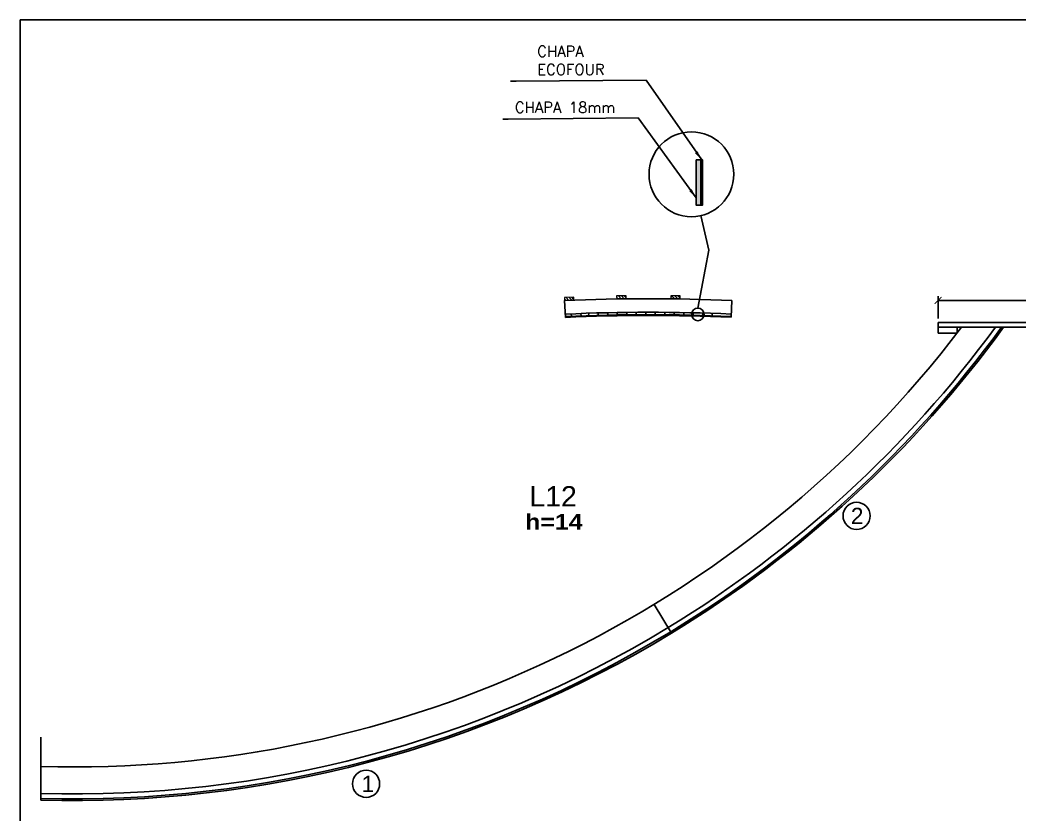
# Model space of a CAD drawing. Extents: x 1894 to 8661, y -614 to 3008.
# Drawn here: x 7338 to 8075, y 1243 to 1829 of the extents above; entities that cross this region are included whole.
import ezdxf
from ezdxf.enums import TextEntityAlignment as Align

# ---------------------------------------------------------------- set-up
doc = ezdxf.new("R2010")
doc.units = 0
doc.header["$PDMODE"] = 34
doc.layers.add('00 - FELIPE', color=6, linetype='Continuous', plot=False)
for name, color, linetype in [('COTA', 241, 'Continuous'), ('Cota Seção (2x)', 4, 'Continuous'), ('MTH-FACE-VIGA', 7, 'Continuous'), ('MTH-TIT1-VIGA', 5, 'Continuous'), ('MTH-TXT-NEGRITO', 5, 'Continuous'), ('Painéis', 200, 'Continuous'), ('Romaneio', 10, 'Continuous')]:
    doc.layers.add(name, color=color, linetype=linetype)
doc.layers.add('Hachura', color=251, linetype='Continuous', lineweight=9)
doc.layers.add('Madeira', color=126, linetype='Continuous', lineweight=18)
doc.styles.add('ARIAL', font='arial.ttf')
doc.styles.add('COTA TECNICA', font='techl___.ttf', dxfattribs={"height": 10})
doc.styles.add('ROMANS', font='romans.shx')
doc.styles.add('TQS_ARIAL', font='arial.ttf')
doc.styles.add('TQS_ARIAL_BLACK', font='ariblk.ttf')
doc.dimstyles.new('Cota Seção (2x)', dxfattribs={"dimtxt": 7, "dimasz": 5, "dimexe": 3, "dimexo": 3, "dimgap": 2, "dimtad": 3, "dimdec": 1, "dimlfac": 0.5, "dimzin": 12, "dimdsep": 46, "dimtxsty": 'ROMANS', "dimblk": 'ARCHTICK', "dimcen": 0, "dimclrd": 4, "dimclre": 4, "dimclrt": 1, "dimadec": 1, "dimazin": 3, "dimtfac": 1, "dimtdec": 1, "dimtmove": 0, "dimatfit": 3, "dimldrblk": 'OBLIQUE', "dimfxl": 1, "dimtolj": 1, "dimtzin": 12, "dimarcsym": 0})
doc.dimstyles.new('PAINEL', dxfattribs={"dimtxt": 10, "dimasz": 3, "dimexe": 3, "dimexo": 3, "dimgap": 3, "dimtad": 1, "dimdec": 1, "dimzin": 12, "dimdsep": 46, "dimtxsty": 'COTA TECNICA', "dimblk1": 'OBLIQUE', "dimblk2": 'OBLIQUE', "dimsah": 1, "dimcen": 0.9, "dimclrd": 4, "dimclre": 4, "dimclrt": 240, "dimadec": 1, "dimazin": 3, "dimtfac": 1, "dimtdec": 1, "dimtmove": 0, "dimatfit": 3, "dimfxl": 1, "dimtolj": 1, "dimtzin": 12, "dimarcsym": 0})

# ---------------------------------------------------------------- blocks, each defined once
blk = doc.blocks.new('_ArchTick')
at = {"color": 0, "linetype": 'ByBlock', "const_width": 0.15}
blk.add_lwpolyline([(-0.5, -0.5), (0.5, 0.5)], dxfattribs=at)
blk = doc.blocks.new('*D419')
at = {"layer": 'COTA', "color": 4, "lineweight": -2, "transparency": 16777216}
for p, q in [((8014.71, 1608.6), (8014.71, 1624.86)), ((8252.99, 1608.6), (8252.99, 1624.86)), ((8252.99, 1621.86), (8014.71, 1621.86))]:
    blk.add_line(p, q, dxfattribs=at)
at = {"layer": 'Defpoints', "color": 0, "transparency": 16777216}
for p in [(8014.71, 1621.86), (8014.71, 1605.6), (8252.99, 1605.6)]:
    blk.add_point(p, dxfattribs=at)
at = {"layer": 'COTA', "color": 4, "lineweight": -2, "transparency": 16777216, "xscale": 5, "yscale": 5, "zscale": 5, "rotation": 180}
blk.add_blockref('_ArchTick', (8014.71, 1621.86), dxfattribs=at)
at = {"layer": 'COTA', "color": 4, "lineweight": -2, "transparency": 16777216, "xscale": 5, "yscale": 5, "zscale": 5}
blk.add_blockref('_ArchTick', (8252.99, 1621.86), dxfattribs=at)
at = {"layer": 'COTA', "color": 1, "transparency": 16777216, "insert": (8133.85, 1627.36), "char_height": 7, "attachment_point": 5, "style": 'ROMANS'}
blk.add_mtext('\\A1;119.1', dxfattribs=at)
blk = doc.blocks.new('_Oblique')
at = {"color": 0, "linetype": 'ByBlock', "lineweight": -2}
blk.add_line((-0.5, -0.5), (0.5, 0.5), dxfattribs=at)

msp = doc.modelspace()

# ---------------------------------------------------------------- hatches: boundary and pattern name
at = {"layer": 'Hachura'}
h = msp.add_hatch(color=256, dxfattribs=at)
h.dxf.hatch_style = 1
h.paths.add_polyline_path([(7836.22, 1725.44), (7839.82, 1725.44), (7839.82, 1692.12), (7836.22, 1692.12)])
h = msp.add_hatch(dxfattribs=at)
h.set_pattern_fill('ANSI31', color=256, scale=0.5, angle=267.47985, style=0)
h.set_pattern_definition([(312.479846, (30587.8255, -7610.3886), (1.17080495, 1.07208769), [])])
h.paths.add_polyline_path([(7746.18, 1622), (7746.08, 1624.2), (7739.09, 1623.89), (7739.19, 1621.69)])
h = msp.add_hatch(dxfattribs=at)
h.set_pattern_fill('ANSI31', color=256, scale=0.5, angle=269.16676, style=0)
h.set_pattern_definition([(314.1667616, (30811.3161, -6940.0488), (1.13873744, 1.10608918), [])])
h.paths.add_polyline_path([(7784.68, 1622.99), (7784.64, 1625.19), (7777.65, 1625.09), (7777.68, 1622.89)])
h = msp.add_hatch(dxfattribs=at)
h.set_pattern_fill('ANSI31', color=256, scale=0.5, angle=270.81463, style=0)
h.set_pattern_definition([(315.81463, (31008.2663, -6279.114), (1.10645896, 1.13837815), [])])
h.paths.add_polyline_path([(7824.52, 1622.9), (7824.55, 1625.1), (7817.55, 1625.2), (7817.52, 1623)])

# ---------------------------------------------------------------- linework, layer by layer
at = {"layer": '00 - FELIPE'}
for p, q in [((8014.71, 1605.6), (8014.71, 1597.6)), ((8014.71, 1605.6), (8252.99, 1605.6)), ((8014.71, 1602), (8252.99, 1602)), ((8028.71, 1597.6), (8028.71, 1602)), ((8014.71, 1597.6), (8028.71, 1597.6)), ((7352.98, 1253.22), (7352.98, 1299.5))]:
    msp.add_line(p, q, dxfattribs=at)
for radius, start, end in [(842.32, 301.33455, 323.75765), (845.92, 301.33455, 323.93619), (847.12, 301.33455, 323.99527), (842.32, 268.32808, 301.33455), (847.12, 268.32808, 301.33455), (845.92, 268.32808, 301.33455)]:
    msp.add_arc((7377.7, 2099.98), radius, start, end, dxfattribs=at)
at = {"layer": 'COTA'}
msp.add_lwpolyline([(7337.56, 1828.71), (8564.43, 1828.71), (8564.43, 834.47), (7337.56, 834.47)], close=True, dxfattribs=at)
at = {"layer": 'Cota Seção (2x)', "color": 30, "true_color": 0xf26722}
for centre, radius in [((7832.8, 1714.89), 31.28), ((7837.52, 1611.52), 4.65)]:
    msp.add_circle(centre, radius, dxfattribs=at)
at = {"layer": 'Madeira'}
for points in [[(7746.18, 1622), (7746.08, 1624.2), (7739.09, 1623.89), (7739.19, 1621.69)], [(7784.68, 1622.99), (7784.64, 1625.19), (7777.65, 1625.09), (7777.68, 1622.89)], [(7824.52, 1622.9), (7824.55, 1625.1), (7817.55, 1625.2), (7817.52, 1623)]]:
    msp.add_lwpolyline(points, close=True, dxfattribs=at)
at = {"layer": 'MTH-FACE-VIGA', "linetype": 'Continuous'}
msp.add_line((7818.23, 1376.42), (7805.33, 1397.6), dxfattribs=at)
msp.add_arc((7377.7, 2099.98), 822.32, 268.27764, 322.72935, dxfattribs=at)
at = {"layer": 'Painéis'}
for p, q in [((7739.19, 1621.69), (7740, 1609.32)), ((7862.6, 1621.74), (7862.05, 1609.35)), ((7744.15, 1611.9), (7744.45, 1610.11)), ((7751.2, 1612.18), (7751.51, 1610.39)), ((7757.09, 1612.38), (7757.01, 1610.57)), ((7764.1, 1612.59), (7764.02, 1610.78)), ((7771.12, 1612.76), (7771.04, 1610.96)), ((7778.13, 1612.89), (7778.05, 1611.09)), ((7785.14, 1612.99), (7785.06, 1611.19)), ((7792.15, 1613.06), (7792.07, 1611.26)), ((7799.16, 1613.09), (7799.08, 1611.29)), ((7806.16, 1613.08), (7806.09, 1611.28)), ((7813.17, 1613.04), (7813.09, 1611.24)), ((7820.17, 1612.96), (7820.09, 1611.16)), ((7827.17, 1612.85), (7827.1, 1611.05)), ((7834.18, 1612.7), (7834.1, 1610.9)), ((7841.17, 1612.51), (7841.09, 1610.72)), ((7848.17, 1612.29), (7848.09, 1610.5))]:
    msp.add_line(p, q, dxfattribs=at)
for points in [[(7836.22, 1725.44), (7839.82, 1725.44), (7839.82, 1692.12), (7836.22, 1692.12)], [(7839.82, 1725.44), (7841.02, 1725.44), (7841.02, 1692.12), (7839.82, 1692.12)]]:
    msp.add_lwpolyline(points, close=True, dxfattribs=at)
for radius, end in [(1386.4, 92.57036), (1376.4, 92.5618), (1374.6, 92.56025), (1374, 92.55973)]:
    msp.add_arc((7801.36, 236.69), radius, 87.46827, end, dxfattribs=at)
at = {"layer": 'Romaneio', "color": 1, "linetype": 'ByBlock'}
for centre in [(7954.64, 1462.88), (7592.85, 1265.19)]:
    msp.add_circle(centre, 10, dxfattribs=at)

# ---------------------------------------------------------------- texts
at = {"color": 240, "char_height": 8, "attachment_point": 7, "style": 'ROMANS'}
for s, insert in [('\\A1;CHAPA  \\PECOFOUR', (7719.08, 1788.2)), ('\\A1;CHAPA 18mm', (7702.58, 1760.25))]:
    msp.add_mtext(s, dxfattribs=dict(at, insert=insert))
at = {"layer": 'MTH-TIT1-VIGA', "linetype": 'Continuous', "style": 'TQS_ARIAL'}
msp.add_text('L12', height=15, dxfattribs=at).set_placement((7713.32, 1469.8))
at = {"layer": 'MTH-TXT-NEGRITO', "color": 3, "linetype": 'Continuous', "style": 'TQS_ARIAL_BLACK'}
msp.add_text('h=14', height=11.5, dxfattribs=at).set_placement((7710.14, 1452.74))
at = {"layer": 'Romaneio', "color": 255, "linetype": 'ByBlock', "style": 'ARIAL'}
for s, p in [('2', (7955.04, 1462.83)), ('1', (7594.1, 1265.14))]:
    msp.add_text(s, height=12, dxfattribs=at).set_placement(p, align=Align.MIDDLE_CENTER)

# ---------------------------------------------------------------- dimensions: what is measured, and where the dimension line sits
at = {"layer": 'COTA'}
dim = msp.add_linear_dim(base=(8014.71, 1621.86), p1=(8252.99, 1605.6), p2=(8014.71, 1605.6), dimstyle='Cota Seção (2x)', dxfattribs=at)
dim.commit()
dim.dimension.update_dxf_attribs({"geometry": '*D419', "text_midpoint": (8133.85, 1627.36)})

# ---------------------------------------------------------------- leaders
at = {"annotation_type": 0, "has_hookline": 1, "hookline_direction": 1}
for points in [[(7840.42, 1725.44), (7799.35, 1784.41), (7703.42, 1783.56)], [(7836.22, 1697.48), (7793.62, 1756.46), (7697.69, 1755.6)]]:
    msp.add_leader(points, dimstyle='PAINEL', override={"dimasz": 7}, dxfattribs=at)
at = {"layer": 'Painéis', "linetype": 'ByBlock'}
msp.add_leader([(7837.52, 1616.16), (7845.67, 1658.85), (7839.8, 1684.4)], dimstyle='PAINEL', override={"dimgap": 3, "dimtad": 0}, dxfattribs=at)

doc.saveas('drawing.dxf')
